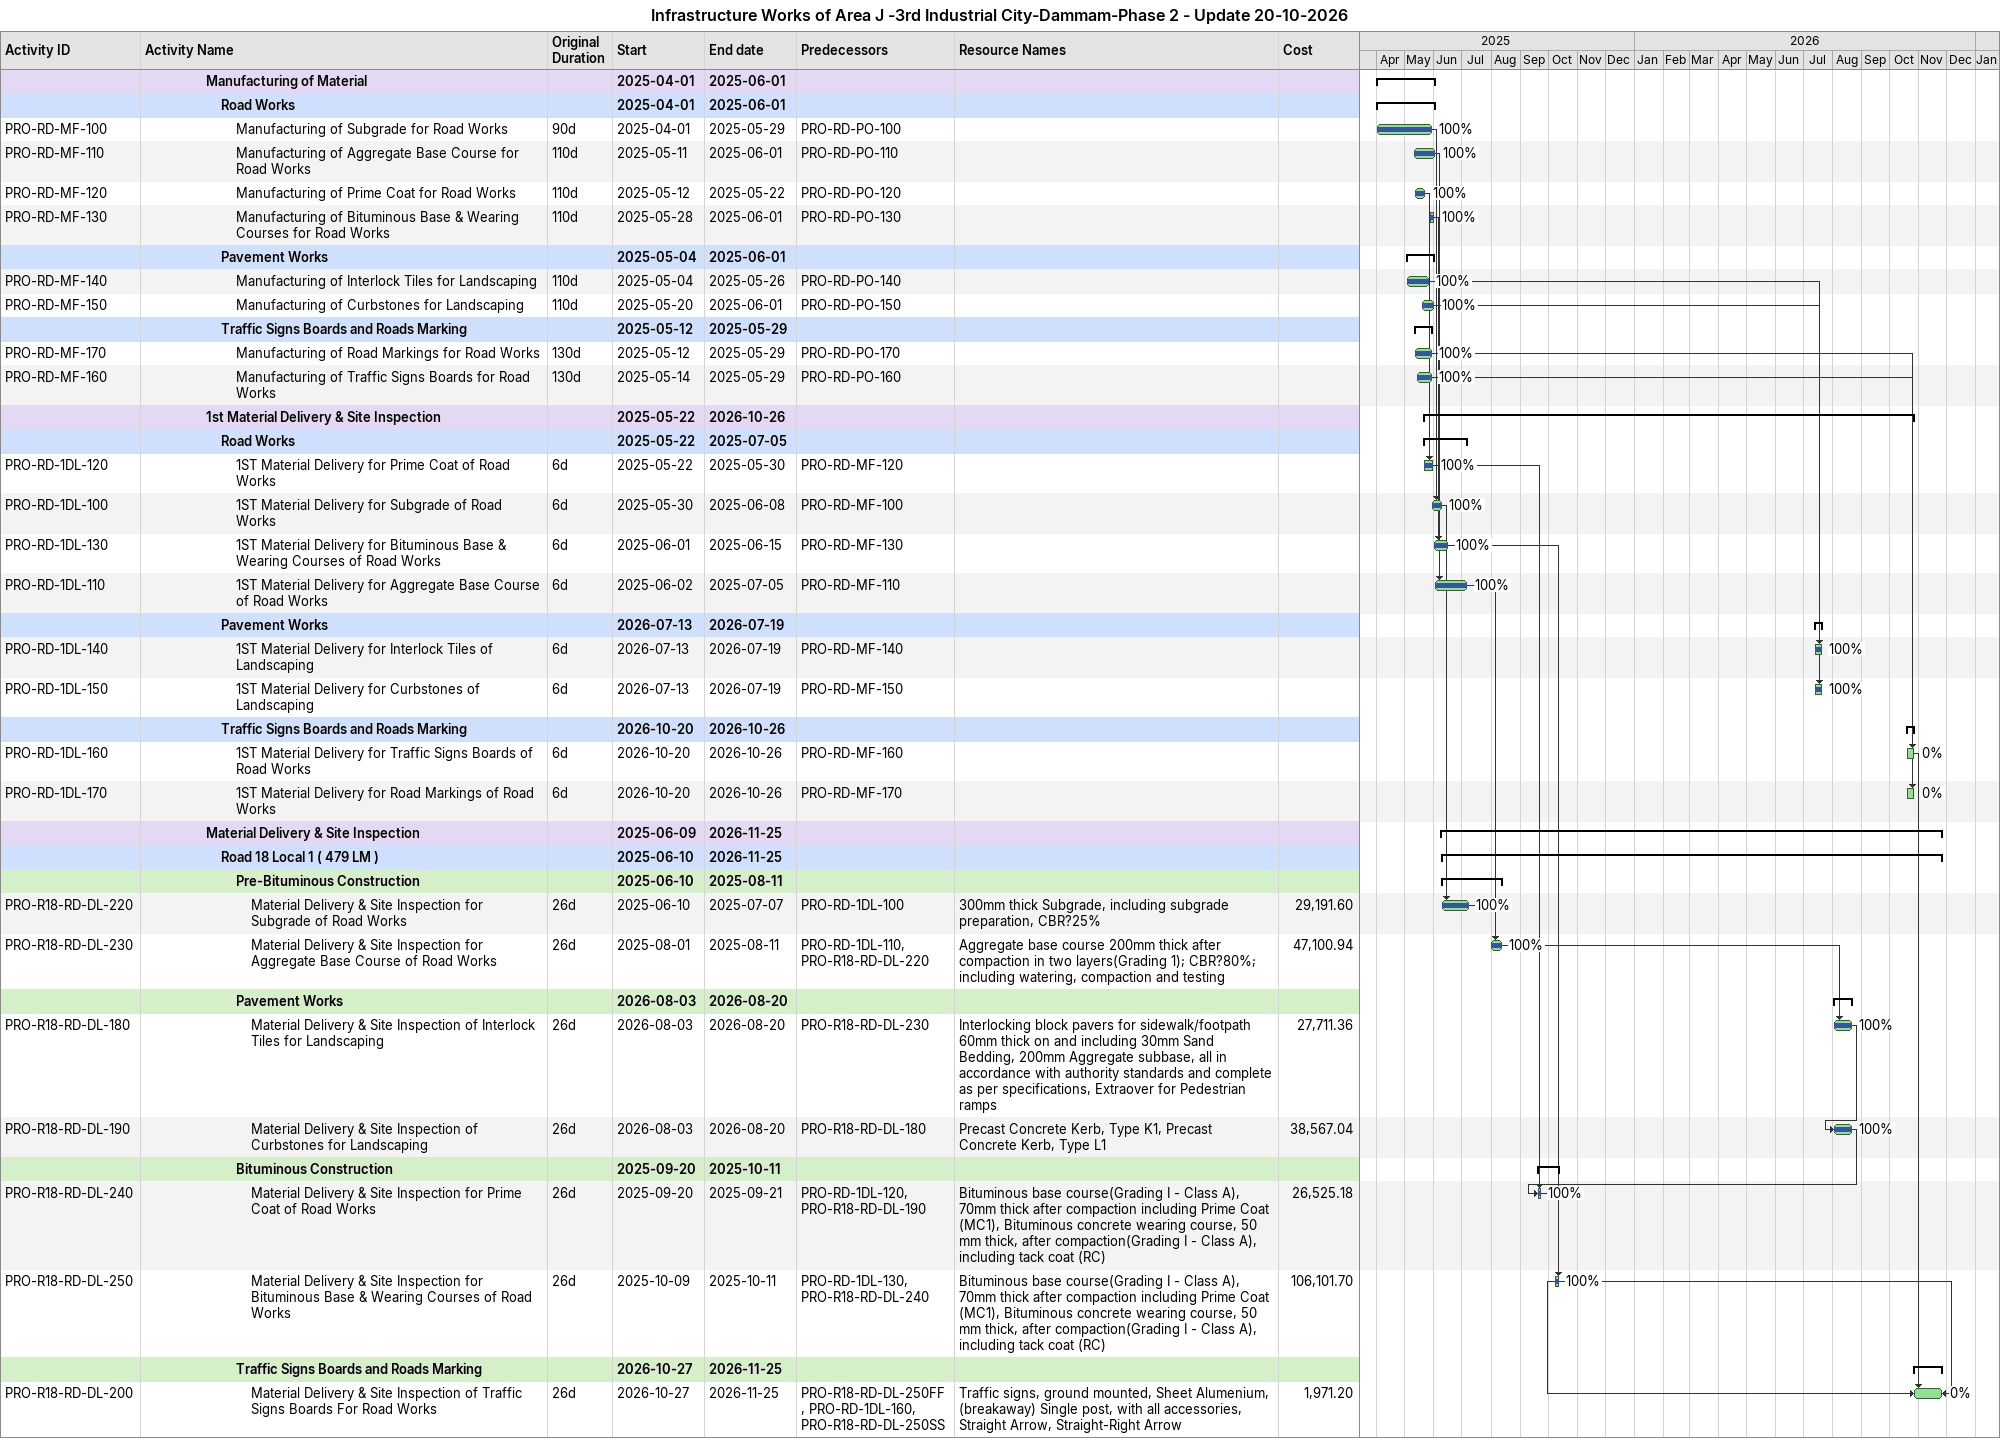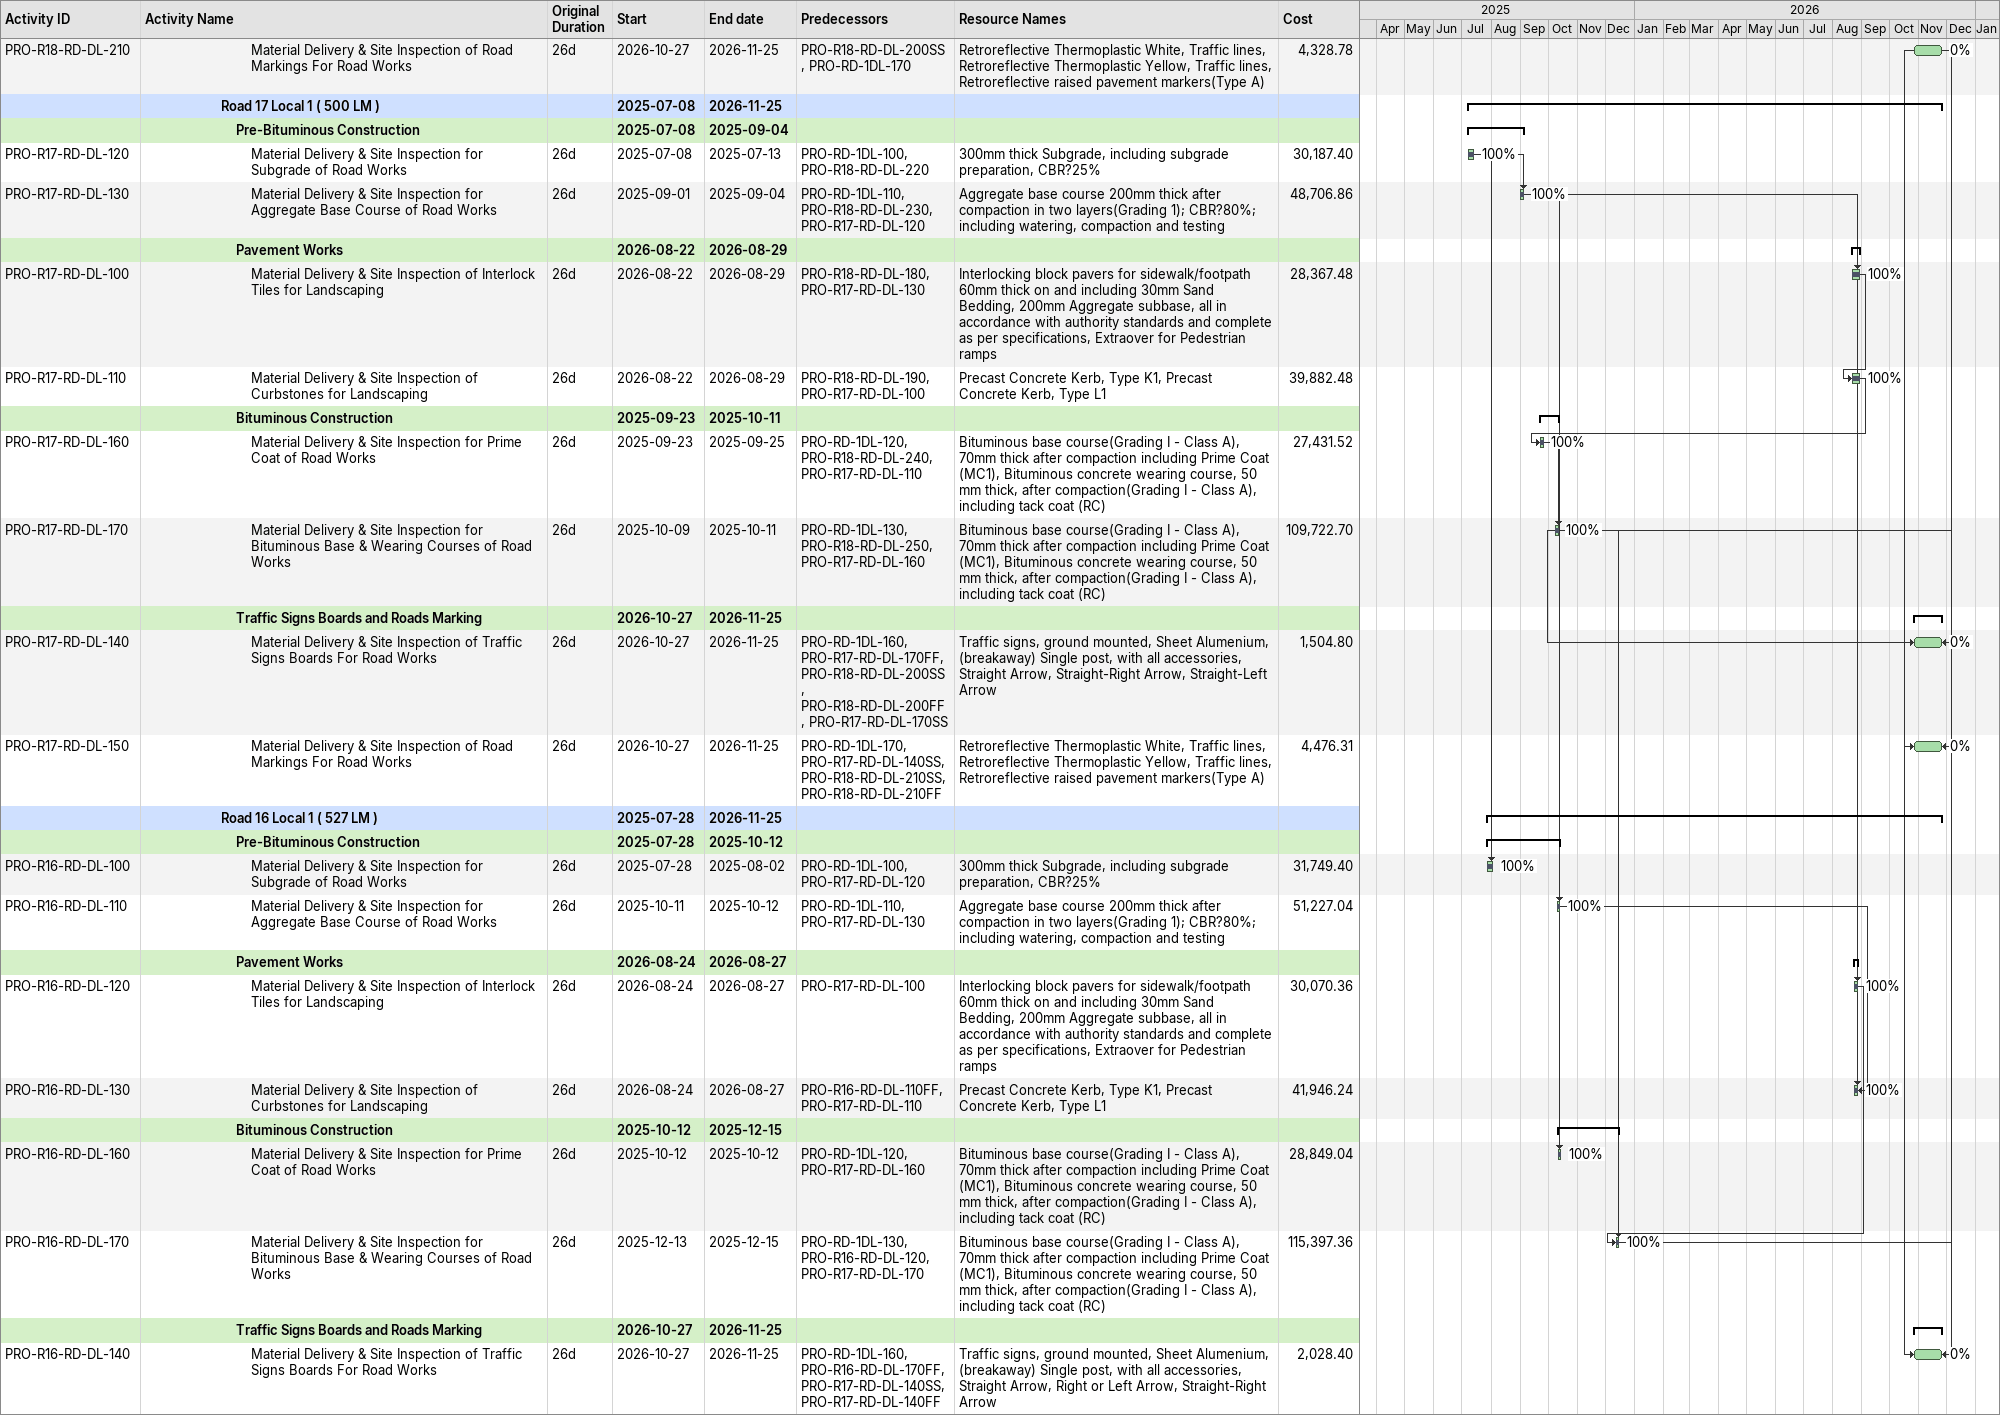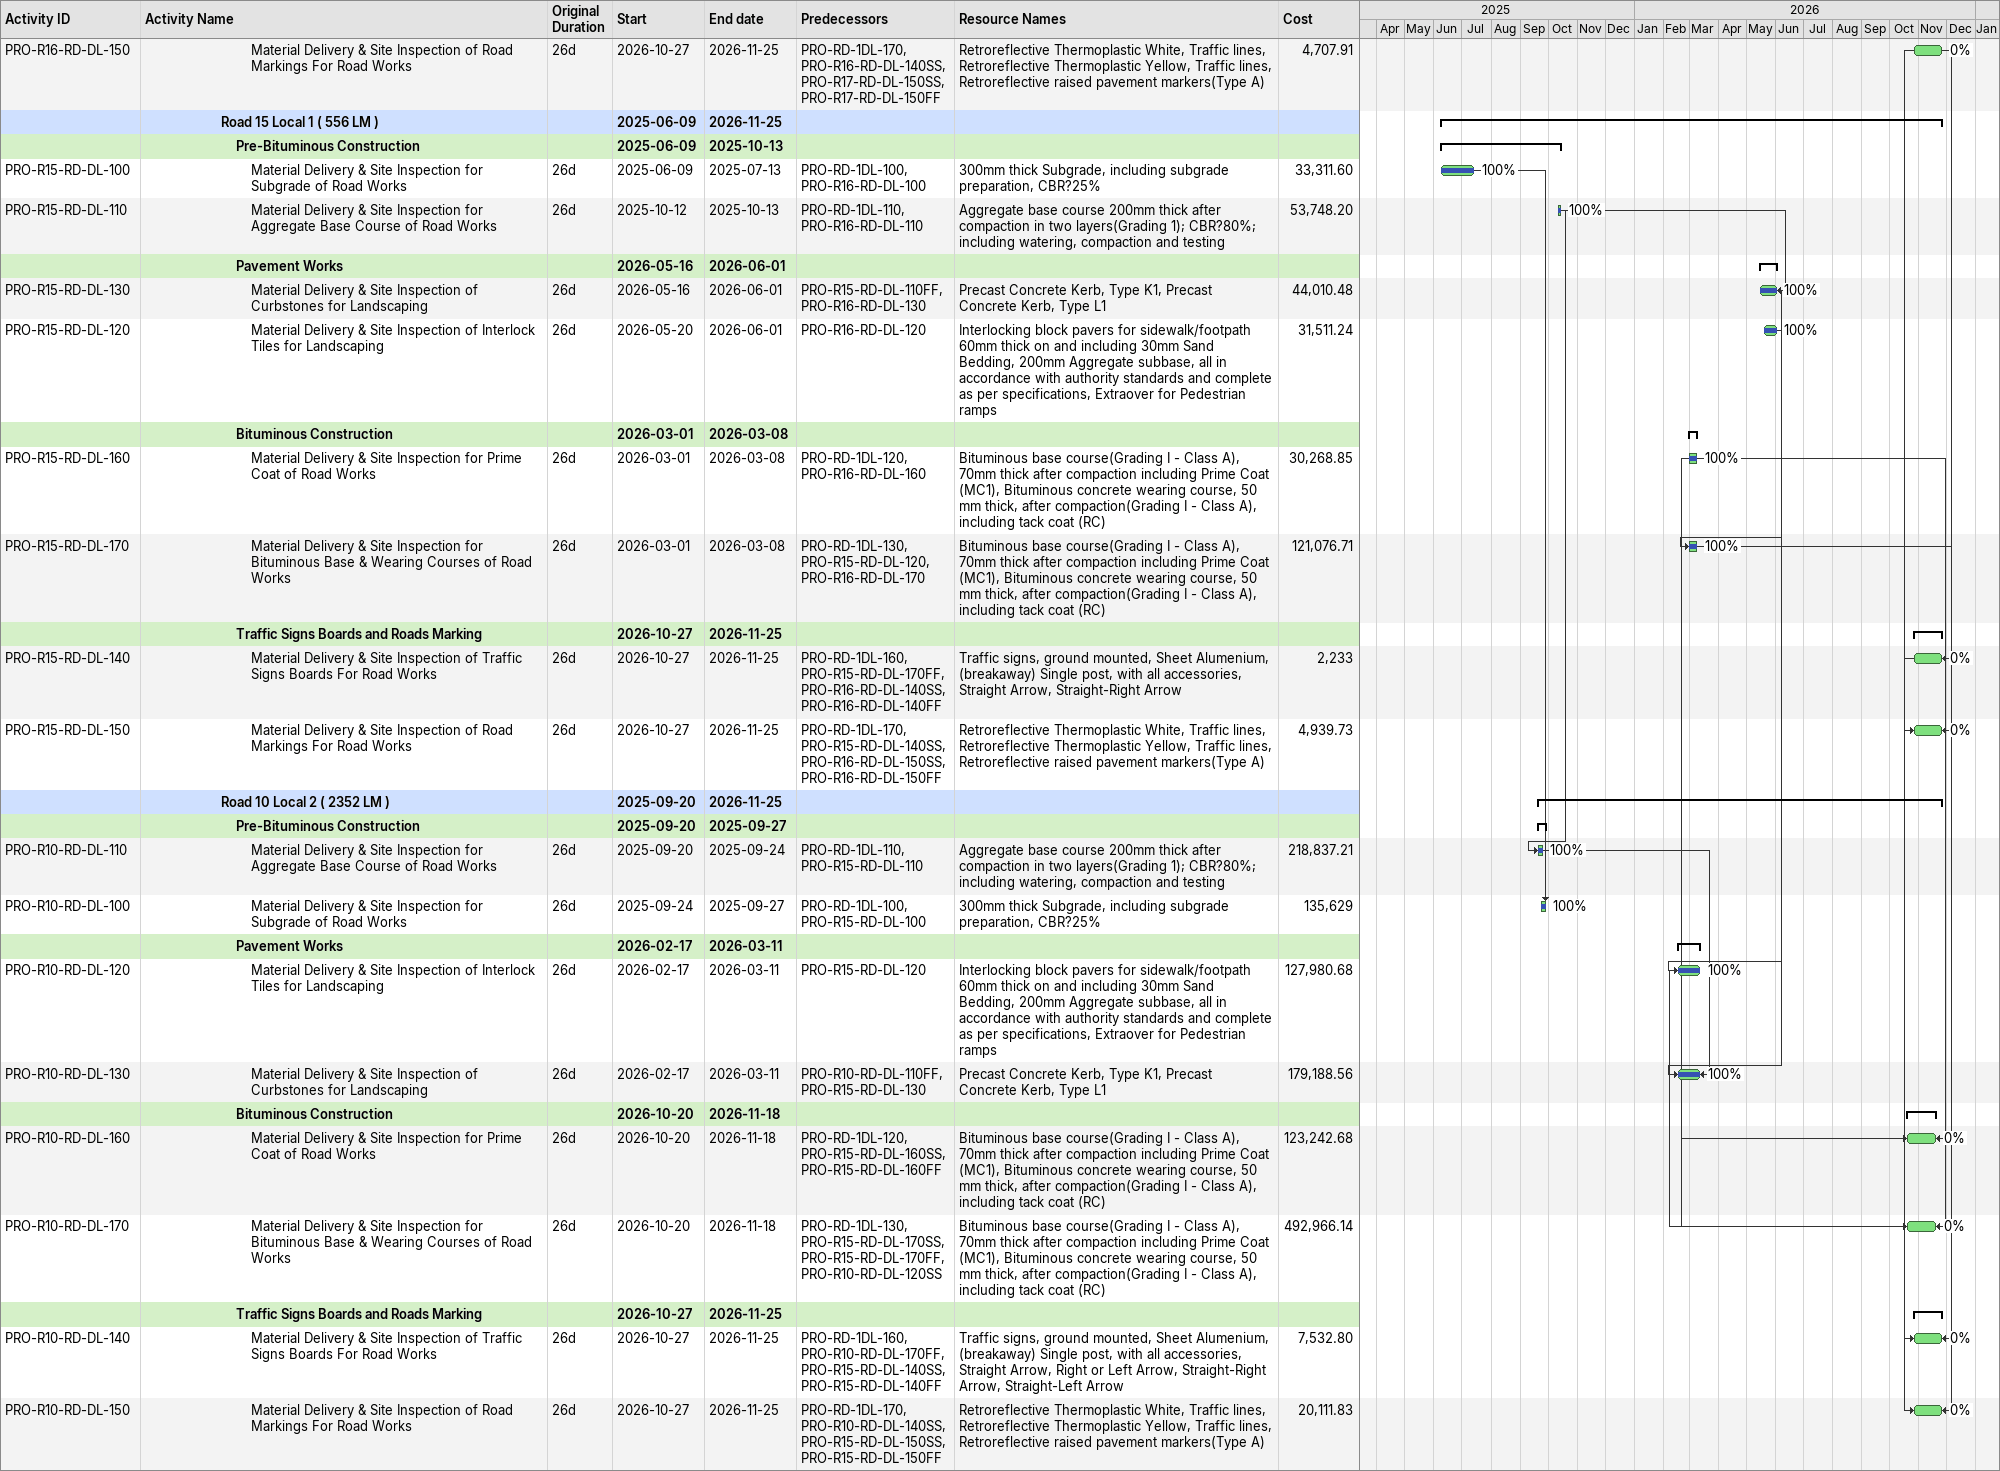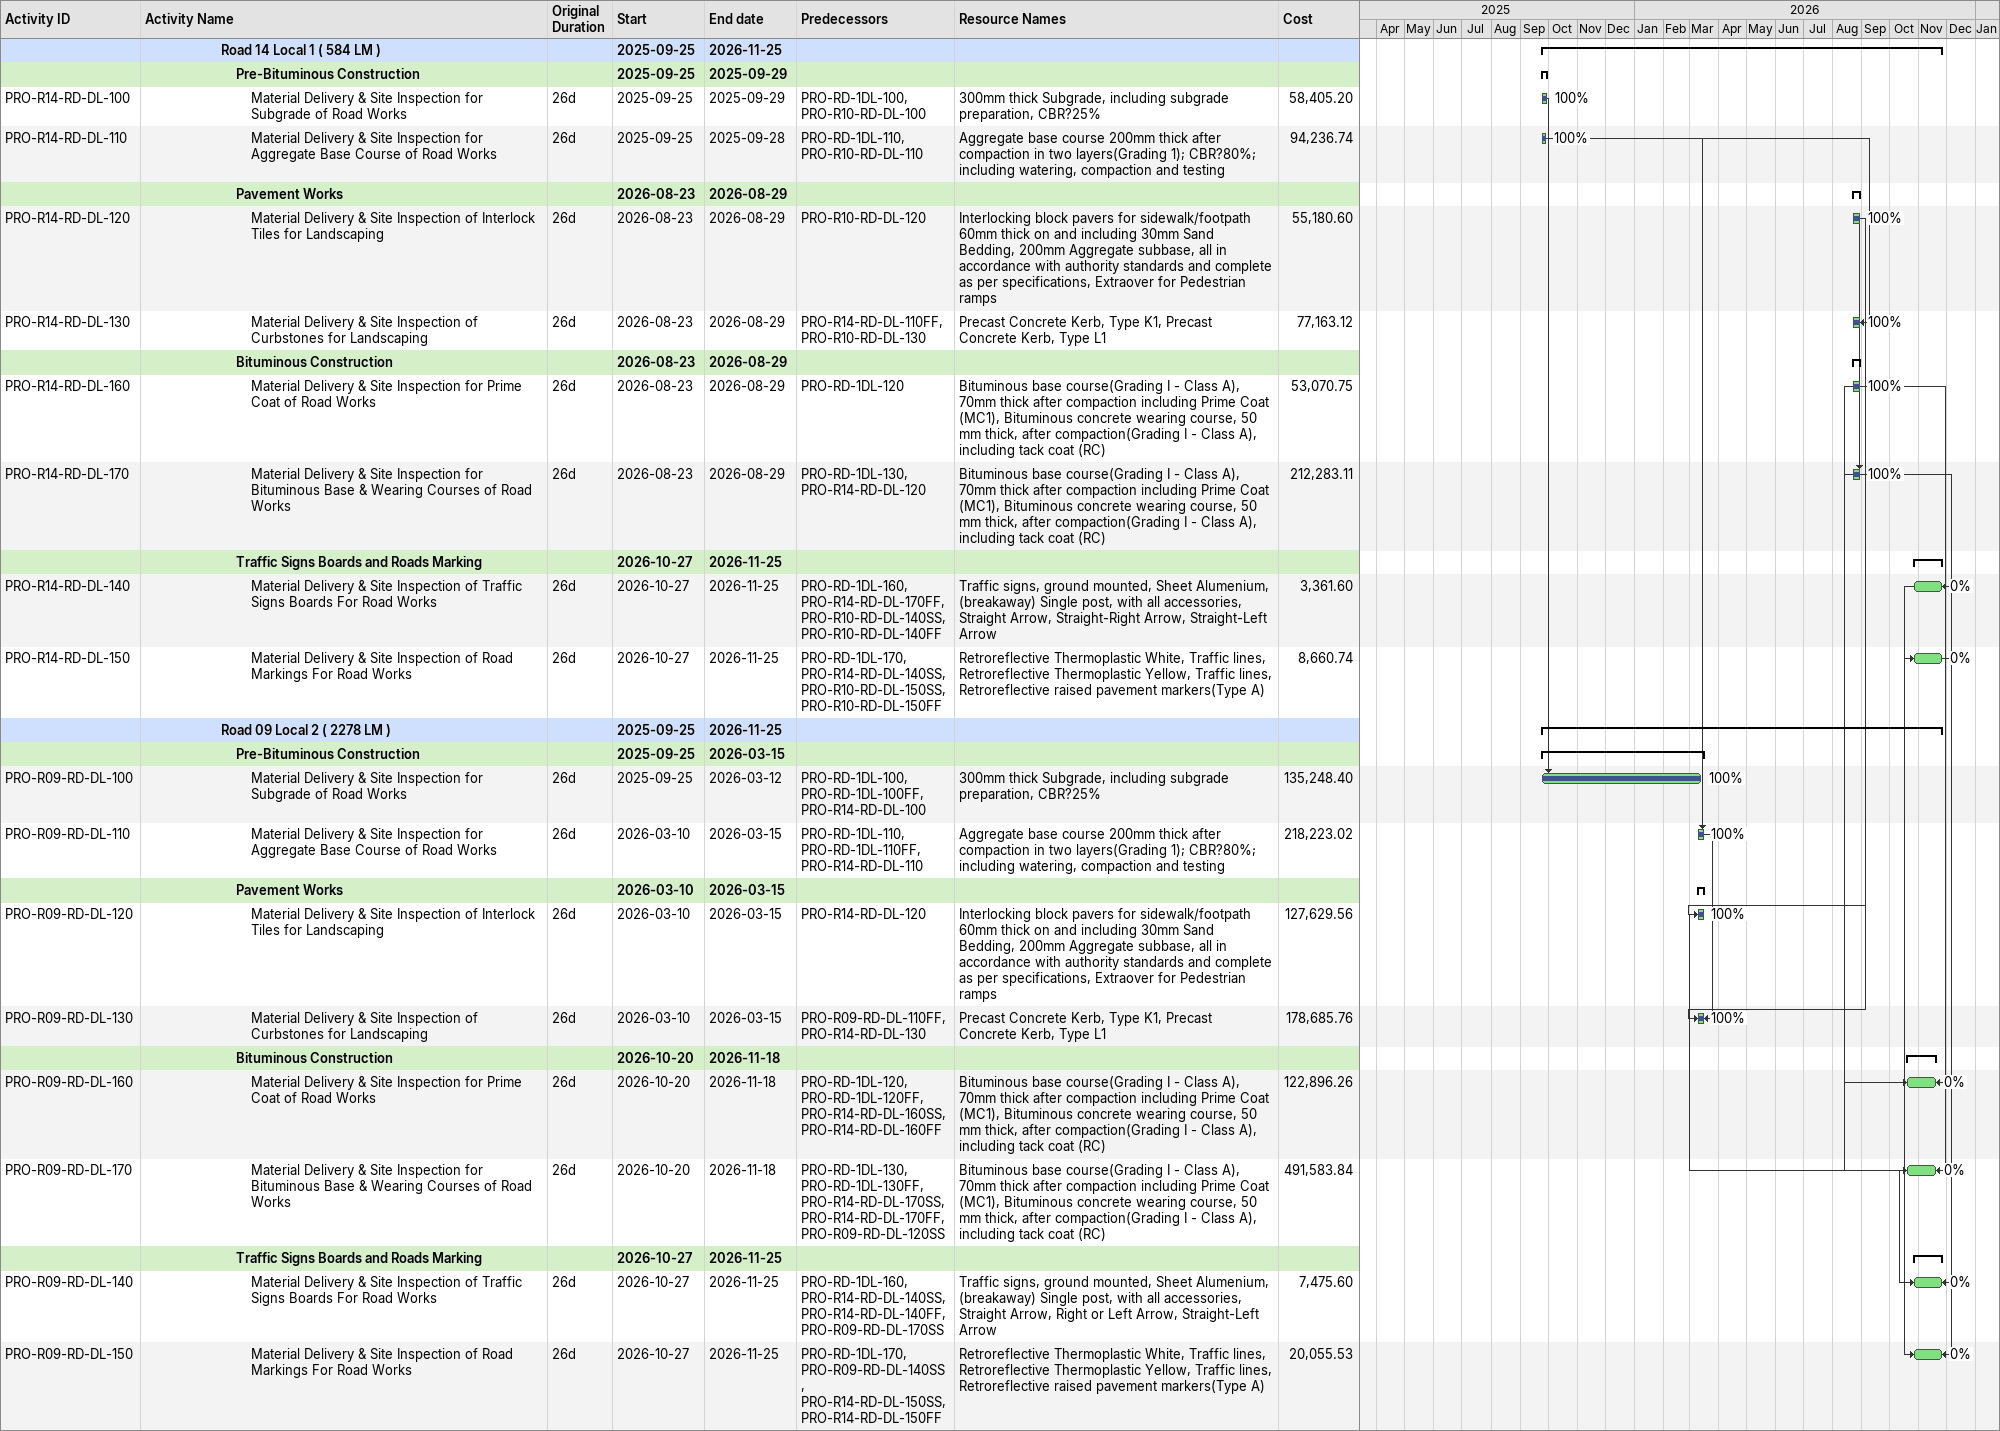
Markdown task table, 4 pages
Infrastructure Works of Area J -3rd Industrial City-Dammam-Phase 2 - Update 20-10-2026

| ID | Level | Task | Original duration | Start | Finish | Predecessors | Resources | % complete | Cost |
|---|---|---|---|---|---|---|---|---|---|
|  | 5 | **Manufacturing of Material** |  | 2025-04-01 | 2025-06-01 |  |  |  |  |
|  | 6 | **Road Works** |  | 2025-04-01 | 2025-06-01 |  |  |  |  |
| PRO-RD-MF-100 | 7 | Manufacturing of Subgrade for Road Works | 90d | 2025-04-01 | 2025-05-29 | PRO-RD-PO-100 |  | 100 |  |
| PRO-RD-MF-110 | 7 | Manufacturing of Aggregate Base Course for Road Works | 110d | 2025-05-11 | 2025-06-01 | PRO-RD-PO-110 |  | 100 |  |
| PRO-RD-MF-120 | 7 | Manufacturing of Prime Coat for Road Works | 110d | 2025-05-12 | 2025-05-22 | PRO-RD-PO-120 |  | 100 |  |
| PRO-RD-MF-130 | 7 | Manufacturing of Bituminous Base & Wearing Courses for Road Works | 110d | 2025-05-28 | 2025-06-01 | PRO-RD-PO-130 |  | 100 |  |
|  | 6 | **Pavement Works** |  | 2025-05-04 | 2025-06-01 |  |  |  |  |
| PRO-RD-MF-140 | 7 | Manufacturing of Interlock Tiles for Landscaping | 110d | 2025-05-04 | 2025-05-26 | PRO-RD-PO-140 |  | 100 |  |
| PRO-RD-MF-150 | 7 | Manufacturing of Curbstones for Landscaping | 110d | 2025-05-20 | 2025-06-01 | PRO-RD-PO-150 |  | 100 |  |
|  | 6 | **Traffic Signs Boards and Roads Marking** |  | 2025-05-12 | 2025-05-29 |  |  |  |  |
| PRO-RD-MF-170 | 7 | Manufacturing of Road Markings for Road Works | 130d | 2025-05-12 | 2025-05-29 | PRO-RD-PO-170 |  | 100 |  |
| PRO-RD-MF-160 | 7 | Manufacturing of Traffic Signs Boards for Road Works | 130d | 2025-05-14 | 2025-05-29 | PRO-RD-PO-160 |  | 100 |  |
|  | 5 | **1st Material Delivery & Site Inspection** |  | 2025-05-22 | 2026-10-26 |  |  |  |  |
|  | 6 | **Road Works** |  | 2025-05-22 | 2025-07-05 |  |  |  |  |
| PRO-RD-1DL-120 | 7 | 1ST Material Delivery for Prime Coat of Road Works | 6d | 2025-05-22 | 2025-05-30 | PRO-RD-MF-120 |  | 100 |  |
| PRO-RD-1DL-100 | 7 | 1ST Material Delivery for Subgrade of Road Works | 6d | 2025-05-30 | 2025-06-08 | PRO-RD-MF-100 |  | 100 |  |
| PRO-RD-1DL-130 | 7 | 1ST Material Delivery for Bituminous Base & Wearing Courses of Road Works | 6d | 2025-06-01 | 2025-06-15 | PRO-RD-MF-130 |  | 100 |  |
| PRO-RD-1DL-110 | 7 | 1ST Material Delivery for Aggregate Base Course of Road Works | 6d | 2025-06-02 | 2025-07-05 | PRO-RD-MF-110 |  | 100 |  |
|  | 6 | **Pavement Works** |  | 2026-07-13 | 2026-07-19 |  |  |  |  |
| PRO-RD-1DL-140 | 7 | 1ST Material Delivery for Interlock Tiles of Landscaping | 6d | 2026-07-13 | 2026-07-19 | PRO-RD-MF-140 |  | 100 |  |
| PRO-RD-1DL-150 | 7 | 1ST Material Delivery for Curbstones of Landscaping | 6d | 2026-07-13 | 2026-07-19 | PRO-RD-MF-150 |  | 100 |  |
|  | 6 | **Traffic Signs Boards and Roads Marking** |  | 2026-10-20 | 2026-10-26 |  |  |  |  |
| PRO-RD-1DL-160 | 7 | 1ST Material Delivery for Traffic Signs Boards of Road Works | 6d | 2026-10-20 | 2026-10-26 | PRO-RD-MF-160 |  | 0 |  |
| PRO-RD-1DL-170 | 7 | 1ST Material Delivery for Road Markings of Road Works | 6d | 2026-10-20 | 2026-10-26 | PRO-RD-MF-170 |  | 0 |  |
|  | 5 | **Material Delivery & Site Inspection** |  | 2025-06-09 | 2026-11-25 |  |  |  |  |
|  | 6 | **Road 18 Local 1 ( 479 LM )** |  | 2025-06-10 | 2026-11-25 |  |  |  |  |
|  | 7 | **Pre-Bituminous Construction** |  | 2025-06-10 | 2025-08-11 |  |  |  |  |
| PRO-R18-RD-DL-220 | 8 | Material Delivery & Site Inspection for Subgrade of Road Works | 26d | 2025-06-10 | 2025-07-07 | PRO-RD-1DL-100 | 300mm thick Subgrade, including subgrade preparation, CBR?25% | 100 | 29191.60 |
| PRO-R18-RD-DL-230 | 8 | Material Delivery & Site Inspection for Aggregate Base Course of Road Works | 26d | 2025-08-01 | 2025-08-11 | PRO-RD-1DL-110, PRO-R18-RD-DL-220 | Aggregate base course 200mm thick after compaction in two layers(Grading 1); CBR?80%; including watering, compaction and testing | 100 | 47100.94 |
|  | 7 | **Pavement Works** |  | 2026-08-03 | 2026-08-20 |  |  |  |  |
| PRO-R18-RD-DL-180 | 8 | Material Delivery & Site Inspection of Interlock Tiles for Landscaping | 26d | 2026-08-03 | 2026-08-20 | PRO-R18-RD-DL-230 | Interlocking block pavers for sidewalk/footpath 60mm thick on and including 30mm Sand Bedding, 200mm Aggregate subbase, all in accordance with authority standards and complete as per specifications, Extraover for Pedestrian ramps | 100 | 27711.36 |
| PRO-R18-RD-DL-190 | 8 | Material Delivery & Site Inspection of Curbstones for Landscaping | 26d | 2026-08-03 | 2026-08-20 | PRO-R18-RD-DL-180 | Precast Concrete Kerb, Type K1, Precast Concrete Kerb, Type L1 | 100 | 38567.04 |
|  | 7 | **Bituminous Construction** |  | 2025-09-20 | 2025-10-11 |  |  |  |  |
| PRO-R18-RD-DL-240 | 8 | Material Delivery & Site Inspection for Prime Coat of Road Works | 26d | 2025-09-20 | 2025-09-21 | PRO-RD-1DL-120, PRO-R18-RD-DL-190 | Bituminous base course(Grading I - Class A), 70mm thick after compaction including Prime Coat (MC1), Bituminous concrete wearing course, 50 mm thick, after compaction(Grading I - Class A), including tack coat (RC) | 100 | 26525.18 |
| PRO-R18-RD-DL-250 | 8 | Material Delivery & Site Inspection for Bituminous Base & Wearing Courses of Road Works | 26d | 2025-10-09 | 2025-10-11 | PRO-RD-1DL-130, PRO-R18-RD-DL-240 | Bituminous base course(Grading I - Class A), 70mm thick after compaction including Prime Coat (MC1), Bituminous concrete wearing course, 50 mm thick, after compaction(Grading I - Class A), including tack coat (RC) | 100 | 106101.70 |
|  | 7 | **Traffic Signs Boards and Roads Marking** |  | 2026-10-27 | 2026-11-25 |  |  |  |  |
| PRO-R18-RD-DL-200 | 8 | Material Delivery & Site Inspection of Traffic Signs Boards For Road Works | 26d | 2026-10-27 | 2026-11-25 | PRO-R18-RD-DL-250FF, PRO-RD-1DL-160, PRO-R18-RD-DL-250SS | Traffic signs, ground mounted, Sheet Alumenium, (breakaway) Single post, with all accessories, Straight Arrow, Straight-Right Arrow | 0 | 1971.20 |
| PRO-R18-RD-DL-210 | 8 | Material Delivery & Site Inspection of Road Markings For Road Works | 26d | 2026-10-27 | 2026-11-25 | PRO-R18-RD-DL-200SS, PRO-RD-1DL-170 | Retroreflective Thermoplastic White, Traffic lines, Retroreflective Thermoplastic Yellow, Traffic lines, Retroreflective raised pavement markers(Type A) | 0 | 4328.78 |
|  | 6 | **Road 17 Local 1 ( 500 LM )** |  | 2025-07-08 | 2026-11-25 |  |  |  |  |
|  | 7 | **Pre-Bituminous Construction** |  | 2025-07-08 | 2025-09-04 |  |  |  |  |
| PRO-R17-RD-DL-120 | 8 | Material Delivery & Site Inspection for Subgrade of Road Works | 26d | 2025-07-08 | 2025-07-13 | PRO-RD-1DL-100, PRO-R18-RD-DL-220 | 300mm thick Subgrade, including subgrade preparation, CBR?25% | 100 | 30187.40 |
| PRO-R17-RD-DL-130 | 8 | Material Delivery & Site Inspection for Aggregate Base Course of Road Works | 26d | 2025-09-01 | 2025-09-04 | PRO-RD-1DL-110, PRO-R18-RD-DL-230, PRO-R17-RD-DL-120 | Aggregate base course 200mm thick after compaction in two layers(Grading 1); CBR?80%; including watering, compaction and testing | 100 | 48706.86 |
|  | 7 | **Pavement Works** |  | 2026-08-22 | 2026-08-29 |  |  |  |  |
| PRO-R17-RD-DL-100 | 8 | Material Delivery & Site Inspection of Interlock Tiles for Landscaping | 26d | 2026-08-22 | 2026-08-29 | PRO-R18-RD-DL-180, PRO-R17-RD-DL-130 | Interlocking block pavers for sidewalk/footpath 60mm thick on and including 30mm Sand Bedding, 200mm Aggregate subbase, all in accordance with authority standards and complete as per specifications, Extraover for Pedestrian ramps | 100 | 28367.48 |
| PRO-R17-RD-DL-110 | 8 | Material Delivery & Site Inspection of Curbstones for Landscaping | 26d | 2026-08-22 | 2026-08-29 | PRO-R18-RD-DL-190, PRO-R17-RD-DL-100 | Precast Concrete Kerb, Type K1, Precast Concrete Kerb, Type L1 | 100 | 39882.48 |
|  | 7 | **Bituminous Construction** |  | 2025-09-23 | 2025-10-11 |  |  |  |  |
| PRO-R17-RD-DL-160 | 8 | Material Delivery & Site Inspection for Prime Coat of Road Works | 26d | 2025-09-23 | 2025-09-25 | PRO-RD-1DL-120, PRO-R18-RD-DL-240, PRO-R17-RD-DL-110 | Bituminous base course(Grading I - Class A), 70mm thick after compaction including Prime Coat (MC1), Bituminous concrete wearing course, 50 mm thick, after compaction(Grading I - Class A), including tack coat (RC) | 100 | 27431.52 |
| PRO-R17-RD-DL-170 | 8 | Material Delivery & Site Inspection for Bituminous Base & Wearing Courses of Road Works | 26d | 2025-10-09 | 2025-10-11 | PRO-RD-1DL-130, PRO-R18-RD-DL-250, PRO-R17-RD-DL-160 | Bituminous base course(Grading I - Class A), 70mm thick after compaction including Prime Coat (MC1), Bituminous concrete wearing course, 50 mm thick, after compaction(Grading I - Class A), including tack coat (RC) | 100 | 109722.70 |
|  | 7 | **Traffic Signs Boards and Roads Marking** |  | 2026-10-27 | 2026-11-25 |  |  |  |  |
| PRO-R17-RD-DL-140 | 8 | Material Delivery & Site Inspection of Traffic Signs Boards For Road Works | 26d | 2026-10-27 | 2026-11-25 | PRO-RD-1DL-160, PRO-R17-RD-DL-170FF, PRO-R18-RD-DL-200SS, PRO-R18-RD-DL-200FF, PRO-R17-RD-DL-170SS | Traffic signs, ground mounted, Sheet Alumenium, (breakaway) Single post, with all accessories, Straight Arrow, Straight-Right Arrow, Straight-Left Arrow | 0 | 1504.80 |
| PRO-R17-RD-DL-150 | 8 | Material Delivery & Site Inspection of Road Markings For Road Works | 26d | 2026-10-27 | 2026-11-25 | PRO-RD-1DL-170, PRO-R17-RD-DL-140SS, PRO-R18-RD-DL-210SS, PRO-R18-RD-DL-210FF | Retroreflective Thermoplastic White, Traffic lines, Retroreflective Thermoplastic Yellow, Traffic lines, Retroreflective raised pavement markers(Type A) | 0 | 4476.31 |
|  | 6 | **Road 16 Local 1 ( 527 LM )** |  | 2025-07-28 | 2026-11-25 |  |  |  |  |
|  | 7 | **Pre-Bituminous Construction** |  | 2025-07-28 | 2025-10-12 |  |  |  |  |
| PRO-R16-RD-DL-100 | 8 | Material Delivery & Site Inspection for Subgrade of Road Works | 26d | 2025-07-28 | 2025-08-02 | PRO-RD-1DL-100, PRO-R17-RD-DL-120 | 300mm thick Subgrade, including subgrade preparation, CBR?25% | 100 | 31749.40 |
| PRO-R16-RD-DL-110 | 8 | Material Delivery & Site Inspection for Aggregate Base Course of Road Works | 26d | 2025-10-11 | 2025-10-12 | PRO-RD-1DL-110, PRO-R17-RD-DL-130 | Aggregate base course 200mm thick after compaction in two layers(Grading 1); CBR?80%; including watering, compaction and testing | 100 | 51227.04 |
|  | 7 | **Pavement Works** |  | 2026-08-24 | 2026-08-27 |  |  |  |  |
| PRO-R16-RD-DL-120 | 8 | Material Delivery & Site Inspection of Interlock Tiles for Landscaping | 26d | 2026-08-24 | 2026-08-27 | PRO-R17-RD-DL-100 | Interlocking block pavers for sidewalk/footpath 60mm thick on and including 30mm Sand Bedding, 200mm Aggregate subbase, all in accordance with authority standards and complete as per specifications, Extraover for Pedestrian ramps | 100 | 30070.36 |
| PRO-R16-RD-DL-130 | 8 | Material Delivery & Site Inspection of Curbstones for Landscaping | 26d | 2026-08-24 | 2026-08-27 | PRO-R16-RD-DL-110FF, PRO-R17-RD-DL-110 | Precast Concrete Kerb, Type K1, Precast Concrete Kerb, Type L1 | 100 | 41946.24 |
|  | 7 | **Bituminous Construction** |  | 2025-10-12 | 2025-12-15 |  |  |  |  |
| PRO-R16-RD-DL-160 | 8 | Material Delivery & Site Inspection for Prime Coat of Road Works | 26d | 2025-10-12 | 2025-10-12 | PRO-RD-1DL-120, PRO-R17-RD-DL-160 | Bituminous base course(Grading I - Class A), 70mm thick after compaction including Prime Coat (MC1), Bituminous concrete wearing course, 50 mm thick, after compaction(Grading I - Class A), including tack coat (RC) | 100 | 28849.04 |
| PRO-R16-RD-DL-170 | 8 | Material Delivery & Site Inspection for Bituminous Base & Wearing Courses of Road Works | 26d | 2025-12-13 | 2025-12-15 | PRO-RD-1DL-130, PRO-R16-RD-DL-120, PRO-R17-RD-DL-170 | Bituminous base course(Grading I - Class A), 70mm thick after compaction including Prime Coat (MC1), Bituminous concrete wearing course, 50 mm thick, after compaction(Grading I - Class A), including tack coat (RC) | 100 | 115397.36 |
|  | 7 | **Traffic Signs Boards and Roads Marking** |  | 2026-10-27 | 2026-11-25 |  |  |  |  |
| PRO-R16-RD-DL-140 | 8 | Material Delivery & Site Inspection of Traffic Signs Boards For Road Works | 26d | 2026-10-27 | 2026-11-25 | PRO-RD-1DL-160, PRO-R16-RD-DL-170FF, PRO-R17-RD-DL-140SS, PRO-R17-RD-DL-140FF | Traffic signs, ground mounted, Sheet Alumenium, (breakaway) Single post, with all accessories, Straight Arrow, Right or Left Arrow, Straight-Right Arrow | 0 | 2028.40 |
| PRO-R16-RD-DL-150 | 8 | Material Delivery & Site Inspection of Road Markings For Road Works | 26d | 2026-10-27 | 2026-11-25 | PRO-RD-1DL-170, PRO-R16-RD-DL-140SS, PRO-R17-RD-DL-150SS, PRO-R17-RD-DL-150FF | Retroreflective Thermoplastic White, Traffic lines, Retroreflective Thermoplastic Yellow, Traffic lines, Retroreflective raised pavement markers(Type A) | 0 | 4707.91 |
|  | 6 | **Road 15 Local 1 ( 556 LM )** |  | 2025-06-09 | 2026-11-25 |  |  |  |  |
|  | 7 | **Pre-Bituminous Construction** |  | 2025-06-09 | 2025-10-13 |  |  |  |  |
| PRO-R15-RD-DL-100 | 8 | Material Delivery & Site Inspection for Subgrade of Road Works | 26d | 2025-06-09 | 2025-07-13 | PRO-RD-1DL-100, PRO-R16-RD-DL-100 | 300mm thick Subgrade, including subgrade preparation, CBR?25% | 100 | 33311.60 |
| PRO-R15-RD-DL-110 | 8 | Material Delivery & Site Inspection for Aggregate Base Course of Road Works | 26d | 2025-10-12 | 2025-10-13 | PRO-RD-1DL-110, PRO-R16-RD-DL-110 | Aggregate base course 200mm thick after compaction in two layers(Grading 1); CBR?80%; including watering, compaction and testing | 100 | 53748.20 |
|  | 7 | **Pavement Works** |  | 2026-05-16 | 2026-06-01 |  |  |  |  |
| PRO-R15-RD-DL-130 | 8 | Material Delivery & Site Inspection of Curbstones for Landscaping | 26d | 2026-05-16 | 2026-06-01 | PRO-R15-RD-DL-110FF, PRO-R16-RD-DL-130 | Precast Concrete Kerb, Type K1, Precast Concrete Kerb, Type L1 | 100 | 44010.48 |
| PRO-R15-RD-DL-120 | 8 | Material Delivery & Site Inspection of Interlock Tiles for Landscaping | 26d | 2026-05-20 | 2026-06-01 | PRO-R16-RD-DL-120 | Interlocking block pavers for sidewalk/footpath 60mm thick on and including 30mm Sand Bedding, 200mm Aggregate subbase, all in accordance with authority standards and complete as per specifications, Extraover for Pedestrian ramps | 100 | 31511.24 |
|  | 7 | **Bituminous Construction** |  | 2026-03-01 | 2026-03-08 |  |  |  |  |
| PRO-R15-RD-DL-160 | 8 | Material Delivery & Site Inspection for Prime Coat of Road Works | 26d | 2026-03-01 | 2026-03-08 | PRO-RD-1DL-120, PRO-R16-RD-DL-160 | Bituminous base course(Grading I - Class A), 70mm thick after compaction including Prime Coat (MC1), Bituminous concrete wearing course, 50 mm thick, after compaction(Grading I - Class A), including tack coat (RC) | 100 | 30268.85 |
| PRO-R15-RD-DL-170 | 8 | Material Delivery & Site Inspection for Bituminous Base & Wearing Courses of Road Works | 26d | 2026-03-01 | 2026-03-08 | PRO-RD-1DL-130, PRO-R15-RD-DL-120, PRO-R16-RD-DL-170 | Bituminous base course(Grading I - Class A), 70mm thick after compaction including Prime Coat (MC1), Bituminous concrete wearing course, 50 mm thick, after compaction(Grading I - Class A), including tack coat (RC) | 100 | 121076.71 |
|  | 7 | **Traffic Signs Boards and Roads Marking** |  | 2026-10-27 | 2026-11-25 |  |  |  |  |
| PRO-R15-RD-DL-140 | 8 | Material Delivery & Site Inspection of Traffic Signs Boards For Road Works | 26d | 2026-10-27 | 2026-11-25 | PRO-RD-1DL-160, PRO-R15-RD-DL-170FF, PRO-R16-RD-DL-140SS, PRO-R16-RD-DL-140FF | Traffic signs, ground mounted, Sheet Alumenium, (breakaway) Single post, with all accessories, Straight Arrow, Straight-Right Arrow | 0 | 2233 |
| PRO-R15-RD-DL-150 | 8 | Material Delivery & Site Inspection of Road Markings For Road Works | 26d | 2026-10-27 | 2026-11-25 | PRO-RD-1DL-170, PRO-R15-RD-DL-140SS, PRO-R16-RD-DL-150SS, PRO-R16-RD-DL-150FF | Retroreflective Thermoplastic White, Traffic lines, Retroreflective Thermoplastic Yellow, Traffic lines, Retroreflective raised pavement markers(Type A) | 0 | 4939.73 |
|  | 6 | **Road 10 Local 2 ( 2352 LM )** |  | 2025-09-20 | 2026-11-25 |  |  |  |  |
|  | 7 | **Pre-Bituminous Construction** |  | 2025-09-20 | 2025-09-27 |  |  |  |  |
| PRO-R10-RD-DL-110 | 8 | Material Delivery & Site Inspection for Aggregate Base Course of Road Works | 26d | 2025-09-20 | 2025-09-24 | PRO-RD-1DL-110, PRO-R15-RD-DL-110 | Aggregate base course 200mm thick after compaction in two layers(Grading 1); CBR?80%; including watering, compaction and testing | 100 | 218837.21 |
| PRO-R10-RD-DL-100 | 8 | Material Delivery & Site Inspection for Subgrade of Road Works | 26d | 2025-09-24 | 2025-09-27 | PRO-RD-1DL-100, PRO-R15-RD-DL-100 | 300mm thick Subgrade, including subgrade preparation, CBR?25% | 100 | 135629 |
|  | 7 | **Pavement Works** |  | 2026-02-17 | 2026-03-11 |  |  |  |  |
| PRO-R10-RD-DL-120 | 8 | Material Delivery & Site Inspection of Interlock Tiles for Landscaping | 26d | 2026-02-17 | 2026-03-11 | PRO-R15-RD-DL-120 | Interlocking block pavers for sidewalk/footpath 60mm thick on and including 30mm Sand Bedding, 200mm Aggregate subbase, all in accordance with authority standards and complete as per specifications, Extraover for Pedestrian ramps | 100 | 127980.68 |
| PRO-R10-RD-DL-130 | 8 | Material Delivery & Site Inspection of Curbstones for Landscaping | 26d | 2026-02-17 | 2026-03-11 | PRO-R10-RD-DL-110FF, PRO-R15-RD-DL-130 | Precast Concrete Kerb, Type K1, Precast Concrete Kerb, Type L1 | 100 | 179188.56 |
|  | 7 | **Bituminous Construction** |  | 2026-10-20 | 2026-11-18 |  |  |  |  |
| PRO-R10-RD-DL-160 | 8 | Material Delivery & Site Inspection for Prime Coat of Road Works | 26d | 2026-10-20 | 2026-11-18 | PRO-RD-1DL-120, PRO-R15-RD-DL-160SS, PRO-R15-RD-DL-160FF | Bituminous base course(Grading I - Class A), 70mm thick after compaction including Prime Coat (MC1), Bituminous concrete wearing course, 50 mm thick, after compaction(Grading I - Class A), including tack coat (RC) | 0 | 123242.68 |
| PRO-R10-RD-DL-170 | 8 | Material Delivery & Site Inspection for Bituminous Base & Wearing Courses of Road Works | 26d | 2026-10-20 | 2026-11-18 | PRO-RD-1DL-130, PRO-R15-RD-DL-170SS, PRO-R15-RD-DL-170FF, PRO-R10-RD-DL-120SS | Bituminous base course(Grading I - Class A), 70mm thick after compaction including Prime Coat (MC1), Bituminous concrete wearing course, 50 mm thick, after compaction(Grading I - Class A), including tack coat (RC) | 0 | 492966.14 |
|  | 7 | **Traffic Signs Boards and Roads Marking** |  | 2026-10-27 | 2026-11-25 |  |  |  |  |
| PRO-R10-RD-DL-140 | 8 | Material Delivery & Site Inspection of Traffic Signs Boards For Road Works | 26d | 2026-10-27 | 2026-11-25 | PRO-RD-1DL-160, PRO-R10-RD-DL-170FF, PRO-R15-RD-DL-140SS, PRO-R15-RD-DL-140FF | Traffic signs, ground mounted, Sheet Alumenium, (breakaway) Single post, with all accessories, Straight Arrow, Right or Left Arrow, Straight-Right Arrow, Straight-Left Arrow | 0 | 7532.80 |
| PRO-R10-RD-DL-150 | 8 | Material Delivery & Site Inspection of Road Markings For Road Works | 26d | 2026-10-27 | 2026-11-25 | PRO-RD-1DL-170, PRO-R10-RD-DL-140SS, PRO-R15-RD-DL-150SS, PRO-R15-RD-DL-150FF | Retroreflective Thermoplastic White, Traffic lines, Retroreflective Thermoplastic Yellow, Traffic lines, Retroreflective raised pavement markers(Type A) | 0 | 20111.83 |
|  | 6 | **Road 14 Local 1 ( 584 LM )** |  | 2025-09-25 | 2026-11-25 |  |  |  |  |
|  | 7 | **Pre-Bituminous Construction** |  | 2025-09-25 | 2025-09-29 |  |  |  |  |
| PRO-R14-RD-DL-100 | 8 | Material Delivery & Site Inspection for Subgrade of Road Works | 26d | 2025-09-25 | 2025-09-29 | PRO-RD-1DL-100, PRO-R10-RD-DL-100 | 300mm thick Subgrade, including subgrade preparation, CBR?25% | 100 | 58405.20 |
| PRO-R14-RD-DL-110 | 8 | Material Delivery & Site Inspection for Aggregate Base Course of Road Works | 26d | 2025-09-25 | 2025-09-28 | PRO-RD-1DL-110, PRO-R10-RD-DL-110 | Aggregate base course 200mm thick after compaction in two layers(Grading 1); CBR?80%; including watering, compaction and testing | 100 | 94236.74 |
|  | 7 | **Pavement Works** |  | 2026-08-23 | 2026-08-29 |  |  |  |  |
| PRO-R14-RD-DL-120 | 8 | Material Delivery & Site Inspection of Interlock Tiles for Landscaping | 26d | 2026-08-23 | 2026-08-29 | PRO-R10-RD-DL-120 | Interlocking block pavers for sidewalk/footpath 60mm thick on and including 30mm Sand Bedding, 200mm Aggregate subbase, all in accordance with authority standards and complete as per specifications, Extraover for Pedestrian ramps | 100 | 55180.60 |
| PRO-R14-RD-DL-130 | 8 | Material Delivery & Site Inspection of Curbstones for Landscaping | 26d | 2026-08-23 | 2026-08-29 | PRO-R14-RD-DL-110FF, PRO-R10-RD-DL-130 | Precast Concrete Kerb, Type K1, Precast Concrete Kerb, Type L1 | 100 | 77163.12 |
|  | 7 | **Bituminous Construction** |  | 2026-08-23 | 2026-08-29 |  |  |  |  |
| PRO-R14-RD-DL-160 | 8 | Material Delivery & Site Inspection for Prime Coat of Road Works | 26d | 2026-08-23 | 2026-08-29 | PRO-RD-1DL-120 | Bituminous base course(Grading I - Class A), 70mm thick after compaction including Prime Coat (MC1), Bituminous concrete wearing course, 50 mm thick, after compaction(Grading I - Class A), including tack coat (RC) | 100 | 53070.75 |
| PRO-R14-RD-DL-170 | 8 | Material Delivery & Site Inspection for Bituminous Base & Wearing Courses of Road Works | 26d | 2026-08-23 | 2026-08-29 | PRO-RD-1DL-130, PRO-R14-RD-DL-120 | Bituminous base course(Grading I - Class A), 70mm thick after compaction including Prime Coat (MC1), Bituminous concrete wearing course, 50 mm thick, after compaction(Grading I - Class A), including tack coat (RC) | 100 | 212283.11 |
|  | 7 | **Traffic Signs Boards and Roads Marking** |  | 2026-10-27 | 2026-11-25 |  |  |  |  |
| PRO-R14-RD-DL-140 | 8 | Material Delivery & Site Inspection of Traffic Signs Boards For Road Works | 26d | 2026-10-27 | 2026-11-25 | PRO-RD-1DL-160, PRO-R14-RD-DL-170FF, PRO-R10-RD-DL-140SS, PRO-R10-RD-DL-140FF | Traffic signs, ground mounted, Sheet Alumenium, (breakaway) Single post, with all accessories, Straight Arrow, Straight-Right Arrow, Straight-Left Arrow | 0 | 3361.60 |
| PRO-R14-RD-DL-150 | 8 | Material Delivery & Site Inspection of Road Markings For Road Works | 26d | 2026-10-27 | 2026-11-25 | PRO-RD-1DL-170, PRO-R14-RD-DL-140SS, PRO-R10-RD-DL-150SS, PRO-R10-RD-DL-150FF | Retroreflective Thermoplastic White, Traffic lines, Retroreflective Thermoplastic Yellow, Traffic lines, Retroreflective raised pavement markers(Type A) | 0 | 8660.74 |
|  | 6 | **Road 09 Local 2 ( 2278 LM )** |  | 2025-09-25 | 2026-11-25 |  |  |  |  |
|  | 7 | **Pre-Bituminous Construction** |  | 2025-09-25 | 2026-03-15 |  |  |  |  |
| PRO-R09-RD-DL-100 | 8 | Material Delivery & Site Inspection for Subgrade of Road Works | 26d | 2025-09-25 | 2026-03-12 | PRO-RD-1DL-100, PRO-RD-1DL-100FF, PRO-R14-RD-DL-100 | 300mm thick Subgrade, including subgrade preparation, CBR?25% | 100 | 135248.40 |
| PRO-R09-RD-DL-110 | 8 | Material Delivery & Site Inspection for Aggregate Base Course of Road Works | 26d | 2026-03-10 | 2026-03-15 | PRO-RD-1DL-110, PRO-RD-1DL-110FF, PRO-R14-RD-DL-110 | Aggregate base course 200mm thick after compaction in two layers(Grading 1); CBR?80%; including watering, compaction and testing | 100 | 218223.02 |
|  | 7 | **Pavement Works** |  | 2026-03-10 | 2026-03-15 |  |  |  |  |
| PRO-R09-RD-DL-120 | 8 | Material Delivery & Site Inspection of Interlock Tiles for Landscaping | 26d | 2026-03-10 | 2026-03-15 | PRO-R14-RD-DL-120 | Interlocking block pavers for sidewalk/footpath 60mm thick on and including 30mm Sand Bedding, 200mm Aggregate subbase, all in accordance with authority standards and complete as per specifications, Extraover for Pedestrian ramps | 100 | 127629.56 |
| PRO-R09-RD-DL-130 | 8 | Material Delivery & Site Inspection of Curbstones for Landscaping | 26d | 2026-03-10 | 2026-03-15 | PRO-R09-RD-DL-110FF, PRO-R14-RD-DL-130 | Precast Concrete Kerb, Type K1, Precast Concrete Kerb, Type L1 | 100 | 178685.76 |
|  | 7 | **Bituminous Construction** |  | 2026-10-20 | 2026-11-18 |  |  |  |  |
| PRO-R09-RD-DL-160 | 8 | Material Delivery & Site Inspection for Prime Coat of Road Works | 26d | 2026-10-20 | 2026-11-18 | PRO-RD-1DL-120, PRO-RD-1DL-120FF, PRO-R14-RD-DL-160SS, PRO-R14-RD-DL-160FF | Bituminous base course(Grading I - Class A), 70mm thick after compaction including Prime Coat (MC1), Bituminous concrete wearing course, 50 mm thick, after compaction(Grading I - Class A), including tack coat (RC) | 0 | 122896.26 |
| PRO-R09-RD-DL-170 | 8 | Material Delivery & Site Inspection for Bituminous Base & Wearing Courses of Road Works | 26d | 2026-10-20 | 2026-11-18 | PRO-RD-1DL-130, PRO-RD-1DL-130FF, PRO-R14-RD-DL-170SS, PRO-R14-RD-DL-170FF, PRO-R09-RD-DL-120SS | Bituminous base course(Grading I - Class A), 70mm thick after compaction including Prime Coat (MC1), Bituminous concrete wearing course, 50 mm thick, after compaction(Grading I - Class A), including tack coat (RC) | 0 | 491583.84 |
|  | 7 | **Traffic Signs Boards and Roads Marking** |  | 2026-10-27 | 2026-11-25 |  |  |  |  |
| PRO-R09-RD-DL-140 | 8 | Material Delivery & Site Inspection of Traffic Signs Boards For Road Works | 26d | 2026-10-27 | 2026-11-25 | PRO-RD-1DL-160, PRO-R14-RD-DL-140SS, PRO-R14-RD-DL-140FF, PRO-R09-RD-DL-170SS | Traffic signs, ground mounted, Sheet Alumenium, (breakaway) Single post, with all accessories, Straight Arrow, Right or Left Arrow, Straight-Left Arrow | 0 | 7475.60 |
| PRO-R09-RD-DL-150 | 8 | Material Delivery & Site Inspection of Road Markings For Road Works | 26d | 2026-10-27 | 2026-11-25 | PRO-RD-1DL-170, PRO-R09-RD-DL-140SS, PRO-R14-RD-DL-150SS, PRO-R14-RD-DL-150FF | Retroreflective Thermoplastic White, Traffic lines, Retroreflective Thermoplastic Yellow, Traffic lines, Retroreflective raised pavement markers(Type A) | 0 | 20055.53 |
